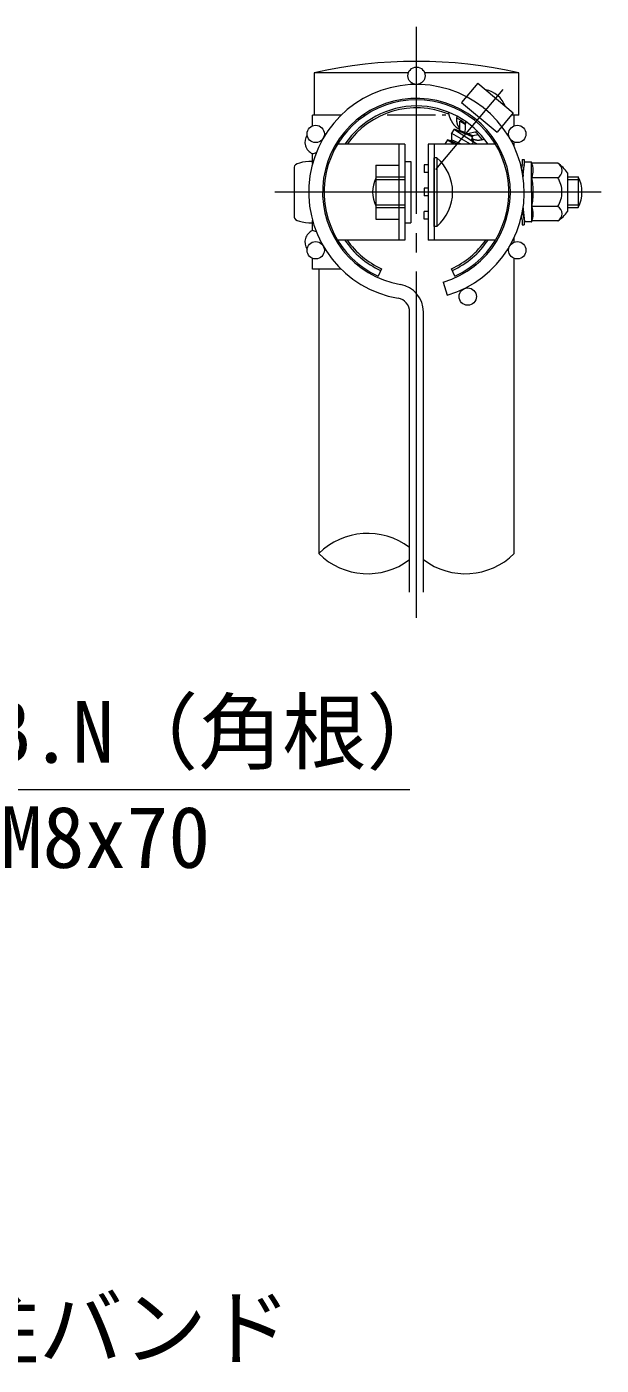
# Model space of a CAD drawing. Units: millimetres, scale not verified. Extents: x -6299 to 6301, y -4455 to 4455.
# Drawn here: x 1357 to 1805, y -1982 to -938 of the extents above; entities that cross this region are included whole.
import ezdxf
from ezdxf.enums import TextEntityAlignment as Align

# ---------------------------------------------------------------- set-up
doc = ezdxf.new("R2010")
doc.units = ezdxf.units.MM
doc.header["$LTSCALE"] = 15
doc.linetypes.add('LONG_CHAIN', pattern=[21, 18, -1, 1, -1])
for name, color, linetype, lineweight in [('0-0_D-STR-TXT', 7, 'Continuous', 9), ('0-3_D-STR2', 7, 'Continuous', 9), ('0-4_D-STR-DIM', 7, 'Continuous', 9), ('0-5_0', 7, 'Continuous', 9), ('0-6_D-STR1', 1, 'Continuous', 9), ('0-7_D-BMK', 2, 'LONG_CHAIN', 9), ('0-8_D-STR3', 3, 'Continuous', 9)]:
    doc.layers.add(name, color=color, linetype=linetype, lineweight=lineweight)
doc.styles.add('ＭＳ ゴシック', font='')
doc.styles.get('ＭＳ ゴシック').set_extended_font_data('MS Gothic')

msp = doc.modelspace()

# ---------------------------------------------------------------- linework, layer by layer
at = {"layer": '0-0_D-STR-TXT'}
msp.add_lwpolyline([(1655.9, -1533.14), (1180.41, -1533.14), (924.17, -1089.32)], dxfattribs=at)
at = {"layer": '0-3_D-STR2'}
for p, q in [((1682.09, -1136.95), (1685.18, -1147.3)), ((1655.77, -1378.8), (1655.77, -1160.21)), ((1666.57, -1378.8), (1666.57, -1160.21))]:
    msp.add_line(p, q, dxfattribs=at)
for centre in [(1661.17, -976.05), (1582.58, -1021.43), (1739.76, -1021.43), (1582.58, -1112.18), (1739.76, -1112.18), (1701.12, -1148.29)]:
    msp.add_circle(centre, 6.75, dxfattribs=at)
for centre, radius, start, end in [((1661.17, -1066.8), 84, 286.60421, 260.16066), ((1661.17, -1066.8), 73.2, 286.60421, 260.16066), ((1644.97, -1160.21), 21.6, 0, 80.16066), ((1644.97, -1160.21), 10.8, 0, 80.16066)]:
    msp.add_arc(centre, radius, start, end, dxfattribs=at)
at = {"layer": '0-4_D-STR-DIM'}
for centre, start, end in [((1623.07, -1387.15), 52.7739, 134.81854), ((1623.07, -1310.46), 225.18146, 307.2261), ((1699.27, -1310.46), 232.7739, 314.81854)]:
    msp.add_arc(centre, 54.05, start, end, dxfattribs=at)
at = {"layer": '0-5_0'}
for p, q in [((1703.96, -1026.07), (1704.64, -1025.26)), ((1652.17, -1104.3), (1599.71, -1104.3))]:
    msp.add_line(p, q, dxfattribs=at)
at = {"layer": '0-6_D-STR1'}
for p, q in [((1654.81, -973.8), (1581.37, -973.8)), ((1581.37, -973.8), (1581.37, -1006.8)), ((1740.97, -973.8), (1667.54, -973.8)), ((1740.97, -1006.8), (1740.97, -973.8)), ((1602.38, -1006.8), (1581.37, -1006.8)), ((1621.37, -1006.8), (1619.24, -1006.8)), ((1676.04, -1006.8), (1638.33, -1006.8)), ((1684.01, -1006.8), (1681.15, -1006.8)), ((1740.97, -1006.8), (1735.02, -1006.8)), ((1737.37, -1015.12), (1737.37, -1006.8)), ((1737.37, -1031.45), (1737.37, -1027.74)), ((1737.37, -1105.87), (1737.37, -1102.15)), ((1584.97, -1126.8), (1584.97, -1348.8)), ((1737.37, -1348.8), (1737.37, -1118.49))]:
    msp.add_line(p, q, dxfattribs=at)
msp.add_arc((1661.17, -1323.08), 358.28, 77.13052, 102.86948, dxfattribs=at)
at = {"layer": '0-7_D-BMK'}
for p, q in [((1661.17, -1398.8), (1661.17, -937.8)), ((1728.39, -986.69), (1675.98, -1049.16)), ((1805.17, -1066.8), (1550.77, -1066.8))]:
    msp.add_line(p, q, dxfattribs=at)
at = {"layer": '0-8_D-STR3'}
for p, q in [((1708.9, -981.92), (1696.36, -996.86)), ((1716, -987.2), (1715.82, -987.73)), ((1696.36, -996.86), (1723.94, -1020)), ((1730.05, -998.98), (1729.56, -999.26)), ((1602.38, -1006.8), (1580.17, -1006.8)), ((1580.17, -1015.12), (1580.17, -1006.8)), ((1621.37, -1006.8), (1619.24, -1006.8)), ((1694.79, -1011.45), (1694.78, -1018.61)), ((1699.22, -1014.13), (1694.89, -1011.53)), ((1699.35, -1011.5), (1698.89, -1020.92)), ((1688.37, -1021.24), (1690.69, -1017.78)), ((1688.37, -1021.24), (1688.37, -1026.1)), ((1703.38, -1029.3), (1688.73, -1021.07)), ((1705.54, -1027.8), (1690.67, -1018.16)), ((1699.65, -1021.55), (1690.69, -1017.78)), ((1693.86, -1017.59), (1694.54, -1016.78)), ((1694.68, -1018.57), (1694.13, -1019.23)), ((1698.92, -1020.34), (1694.78, -1018.61)), ((1709, -1019.6), (1699.81, -1021.69)), ((1704.53, -1023.6), (1699.92, -1021.66)), ((1705.11, -1022.91), (1701.34, -1021.34)), ((1705.11, -1022.91), (1704.21, -1023.99)), ((1709.37, -1022.16), (1705.13, -1022.89)), ((1652.17, -1029.3), (1599.71, -1029.3)), ((1647.37, -1029.3), (1647.37, -1104.3)), ((1652.17, -1029.3), (1652.17, -1104.3)), ((1722.64, -1029.3), (1670.17, -1029.3)), ((1670.17, -1029.3), (1670.17, -1104.3)), ((1674.97, -1029.3), (1674.97, -1104.3)), ((1685.35, -1026.12), (1683.22, -1029.3)), ((1690.58, -1029.3), (1685.27, -1026.34)), ((1693.43, -1029.3), (1687.7, -1026.89)), ((1696.02, -1029.3), (1688.35, -1026.11)), ((1704.17, -1029.3), (1705.65, -1027.9)), ((1704.21, -1023.99), (1705.65, -1027.9)), ((1580.17, -1044.56), (1580.17, -1036.8)), ((1580.17, -1042.8), (1580.17, -1044.56)), ((1652.17, -1042.8), (1656.67, -1042.8)), ((1656.67, -1042.8), (1656.67, -1090.8)), ((1674.97, -1093.5), (1674.97, -1040.1)), ((1677.06, -1040.1), (1674.97, -1040.1)), ((1677.06, -1040.1), (1677.06, -1093.5)), ((1743.67, -1041.3), (1743.67, -1045.23)), ((1743.67, -1041.3), (1745.17, -1041.3)), ((1744.27, -1053.3), (1745.44, -1043.82)), ((1745.17, -1041.3), (1745.17, -1045.23)), ((1750.74, -1043.55), (1745.73, -1043.55)), ((1750.87, -1066.8), (1750.87, -1043.63)), ((1751.17, -1044.29), (1751.03, -1043.78)), ((1565.77, -1047.3), (1565.77, -1086.3)), ((1629.37, -1045.8), (1629.37, -1087.8)), ((1629.37, -1045.8), (1647.37, -1045.8)), ((1670.17, -1045.62), (1667.17, -1045.62)), ((1667.17, -1045.62), (1667.17, -1051.62)), ((1670.17, -1051.62), (1667.17, -1051.62)), ((1743.57, -1046), (1743.04, -1048)), ((1745.07, -1046), (1743.77, -1050.89)), ((1744.27, -1053.3), (1744.27, -1054.54)), ((1771.26, -1044.29), (1751.17, -1044.29)), ((1778.77, -1051.8), (1778.77, -1081.8)), ((1629.37, -1054.8), (1652.17, -1054.8)), ((1629.37, -1056.9), (1652.17, -1056.9)), ((1670.17, -1063.8), (1667.17, -1063.8)), ((1667.17, -1063.8), (1667.17, -1069.8)), ((1771.26, -1055.55), (1750.87, -1055.55)), ((1778.77, -1054.8), (1787.17, -1054.8)), ((1778.77, -1056.83), (1788.14, -1056.83)), ((1787.17, -1054.8), (1787.17, -1078.8)), ((1670.17, -1069.8), (1667.17, -1069.8)), ((1750.87, -1066.8), (1750.87, -1089.98)), ((1629.37, -1076.7), (1652.17, -1076.7)), ((1629.37, -1078.8), (1652.17, -1078.8)), ((1667.17, -1087.99), (1667.17, -1081.99)), ((1670.17, -1081.99), (1667.17, -1081.99)), ((1743.57, -1087.61), (1743.04, -1085.61)), ((1745.07, -1087.61), (1743.77, -1082.72)), ((1744.27, -1079.07), (1744.27, -1080.3)), ((1744.27, -1080.3), (1745.44, -1089.79)), ((1771.26, -1078.06), (1750.87, -1078.06)), ((1778.77, -1076.77), (1788.14, -1076.77)), ((1778.77, -1078.8), (1787.17, -1078.8)), ((1580.17, -1096.8), (1580.17, -1089.05)), ((1580.17, -1089.05), (1580.17, -1090.8)), ((1629.37, -1087.8), (1647.37, -1087.8)), ((1652.17, -1090.8), (1656.67, -1090.8)), ((1670.17, -1087.99), (1667.17, -1087.99)), ((1677.06, -1093.5), (1674.97, -1093.5)), ((1745.17, -1088.38), (1745.17, -1092.3)), ((1750.67, -1090.05), (1745.73, -1090.05)), ((1771.26, -1089.32), (1751.17, -1089.32)), ((1722.64, -1104.3), (1670.17, -1104.3)), ((1580.17, -1126.8), (1580.17, -1118.48)), ((1602.38, -1126.8), (1580.17, -1126.8)), ((1633.8, -1126.53), (1631.17, -1132.26)), ((1691.17, -1132.26), (1688.55, -1126.53))]:
    msp.add_line(p, q, dxfattribs=at)
for points in [[(1708.9, -981.92), (1736.48, -1005.06), (1723.94, -1020)], [(1686.08, -1004.39), (1686.1, -1004.72), (1686.13, -1005.05), (1686.17, -1005.38), (1686.23, -1005.71), (1686.29, -1006.04), (1686.36, -1006.37), (1686.44, -1006.7), (1686.53, -1007.02), (1686.63, -1007.35), (1686.73, -1007.67), (1686.84, -1007.99), (1686.96, -1008.3), (1687.08, -1008.62), (1687.2, -1008.93), (1687.34, -1009.23), (1687.47, -1009.54), (1687.61, -1009.84), (1687.75, -1010.13), (1687.89, -1010.42), (1688.04, -1010.71), (1688.19, -1010.99), (1688.34, -1011.26), (1688.49, -1011.53), (1688.64, -1011.8), (1688.79, -1012.06), (1688.94, -1012.32), (1689.09, -1012.57), (1689.25, -1012.81), (1689.41, -1013.06), (1689.57, -1013.29), (1689.73, -1013.53), (1689.9, -1013.76), (1690.07, -1013.99), (1690.25, -1014.22), (1690.43, -1014.44), (1690.61, -1014.66), (1690.8, -1014.88), (1691, -1015.09), (1691.2, -1015.3)], [(1692.56, -1007.39), (1692.55, -1007.6), (1692.53, -1007.82), (1692.52, -1008.03), (1692.5, -1008.24), (1692.49, -1008.46), (1692.47, -1008.67), (1692.46, -1008.88), (1692.45, -1009.1), (1692.44, -1009.31), (1692.43, -1009.52), (1692.42, -1009.73), (1692.42, -1009.94), (1692.41, -1010.14), (1692.41, -1010.35), (1692.41, -1010.55), (1692.42, -1010.75), (1692.42, -1010.95), (1692.43, -1011.15), (1692.44, -1011.35), (1692.45, -1011.54), (1692.47, -1011.73), (1692.49, -1011.93), (1692.51, -1012.11), (1692.53, -1012.3), (1692.56, -1012.48), (1692.6, -1012.66), (1692.63, -1012.84), (1692.67, -1013.01), (1692.72, -1013.19), (1692.77, -1013.36), (1692.82, -1013.53), (1692.87, -1013.7), (1692.93, -1013.87), (1693, -1014.03), (1693.06, -1014.2), (1693.13, -1014.37), (1693.21, -1014.53), (1693.29, -1014.7), (1693.37, -1014.86)], [(1691.2, -1015.3), (1691.4, -1015.52), (1691.61, -1015.73), (1691.83, -1015.94), (1692.06, -1016.14), (1692.29, -1016.35), (1692.53, -1016.56), (1692.78, -1016.76), (1693.04, -1016.97), (1693.3, -1017.18), (1693.57, -1017.38), (1693.86, -1017.59)], [(1693.37, -1014.86), (1693.46, -1015.03), (1693.55, -1015.2), (1693.64, -1015.37), (1693.74, -1015.54), (1693.84, -1015.71), (1693.95, -1015.88), (1694.06, -1016.06), (1694.17, -1016.24), (1694.29, -1016.42), (1694.41, -1016.6), (1694.54, -1016.78), (1694.54, -1016.78)], [(1688.35, -1026.11), (1687.7, -1026.89), (1685.35, -1026.12)], [(1704.08, -1026.18), (1703.96, -1026.07), (1703.96, -1026.07)], [(1708.43, -1029.3), (1708.31, -1029.25), (1708.2, -1029.19), (1708.08, -1029.13), (1707.97, -1029.07), (1707.86, -1029.01), (1707.74, -1028.94), (1707.63, -1028.88), (1707.52, -1028.82), (1707.41, -1028.75), (1707.29, -1028.69), (1707.18, -1028.62), (1707.07, -1028.55), (1706.96, -1028.48), (1706.85, -1028.41), (1706.74, -1028.34), (1706.63, -1028.26), (1706.52, -1028.19), (1706.41, -1028.11), (1706.3, -1028.04), (1706.19, -1027.96), (1706.08, -1027.88), (1705.97, -1027.8), (1705.86, -1027.71), (1705.75, -1027.63), (1705.64, -1027.54), (1705.53, -1027.46), (1705.42, -1027.37), (1705.31, -1027.28), (1705.2, -1027.19), (1705.09, -1027.09), (1704.98, -1027), (1704.87, -1026.9), (1704.75, -1026.8), (1704.64, -1026.7), (1704.53, -1026.6), (1704.42, -1026.5), (1704.3, -1026.4), (1704.19, -1026.29), (1704.08, -1026.18)], [(1706.73, -1026.08), (1706.55, -1026.02), (1706.37, -1025.96), (1706.19, -1025.9), (1706, -1025.83), (1705.82, -1025.76), (1705.63, -1025.68), (1705.44, -1025.61), (1705.24, -1025.53), (1705.04, -1025.44), (1704.84, -1025.35), (1704.64, -1025.26), (1704.64, -1025.26)], [(1714.24, -1025.57), (1714.03, -1025.63), (1713.82, -1025.68), (1713.61, -1025.73), (1713.4, -1025.78), (1713.19, -1025.83), (1712.99, -1025.88), (1712.78, -1025.93), (1712.57, -1025.98), (1712.37, -1026.03), (1712.16, -1026.07), (1711.96, -1026.12), (1711.75, -1026.16), (1711.55, -1026.2), (1711.35, -1026.23), (1711.15, -1026.27), (1710.95, -1026.3), (1710.75, -1026.33), (1710.55, -1026.36), (1710.36, -1026.38), (1710.16, -1026.41), (1709.97, -1026.42), (1709.78, -1026.44), (1709.59, -1026.45), (1709.4, -1026.45), (1709.22, -1026.46), (1709.04, -1026.46), (1708.85, -1026.45), (1708.67, -1026.44), (1708.5, -1026.43), (1708.32, -1026.41), (1708.14, -1026.39), (1707.97, -1026.36), (1707.79, -1026.33), (1707.62, -1026.3), (1707.44, -1026.26), (1707.26, -1026.22), (1707.09, -1026.18), (1706.91, -1026.13), (1706.73, -1026.08)], [(1743.67, -1088.38), (1743.67, -1092.3), (1745.17, -1092.3)]]:
    msp.add_lwpolyline(points, dxfattribs=at)
for centre, radius, start, end in [((1711.3, -1007.06), 20.41, 20.1954, 79.8046), ((1661.17, -1066.8), 72, 294.62432, 245.37568), ((1661.17, -1066.8), 67.2, 33.92006, 146.07994), ((1661.17, -1066.8), 65.7, 67.54306, 145.19563), ((1661.17, -1066.8), 65.7, 54.56375, 61.56693), ((1583.92, -1027.8), 9.75, 145.52206, 247.38014), ((1661.17, -1066.8), 59.4, 49.42124, 50.57876), ((1661.17, -1066.8), 65.7, 38.43307, 45.43625), ((1578.63, -1027.8), 9.13, 9.9641, 11.59585), ((1743.71, -1027.8), 9.13, 168.40415, 170.0359), ((1578.63, -1027.8), 9.13, 279.7159, 299.45512), ((1654.27, -1066.8), 35.1, 310.47549, 49.52451), ((1745.73, -1043.85), 0.3, 90, 173), ((1750.74, -1043.85), 0.3, 15, 90), ((1736.22, -1049.92), 15.97, 339.37322, 22.7756), ((1740.67, -1045.23), 3, 345.11181, 0), ((1746.67, -1051.66), 3, 165.11181, 171.06848), ((1742.56, -1054.61), 1.71, 2.43295, 14.61313), ((1742.17, -1045.23), 3, 345.11181, 0), ((1768.21, -1049.92), 6.4, 298.45309, 61.54691), ((1758.45, -1064.57), 24, 32.13463, 57.68315), ((1652.47, -1066.8), 25.5, 154.94238, 205.05762), ((1688.6, -1066.8), 63.57, 0, 10.20031), ((1753.98, -1066.8), 20.62, 0, 33.09348), ((1764.67, -1066.8), 25.5, 331.92751, 28.07249), ((1688.6, -1066.8), 63.57, 349.79969, 0), ((1753.98, -1066.8), 20.62, 326.90652, 0), ((1746.67, -1081.95), 3, 188.93152, 194.88819), ((1742.56, -1079), 1.71, 345.38687, 357.56705), ((1736.22, -1083.69), 15.97, 337.2244, 20.62678), ((1768.21, -1083.69), 6.4, 298.45309, 61.54691), ((1758.45, -1069.04), 24, 302.31685, 327.86537), ((1740.67, -1088.38), 3, 360, 14.88819), ((1742.17, -1088.38), 3, 360, 14.88819), ((1745.73, -1089.75), 0.3, 187, 270), ((1750.67, -1089.75), 0.3, 270, 337.2244), ((1583.92, -1105.8), 9.75, 112.61986, 214.47794), ((1578.63, -1105.8), 9.13, 60.54488, 80.2841), ((1661.17, -1066.8), 67.2, 213.92006, 245.37568), ((1661.17, -1066.8), 65.7, 214.80437, 245.37568), ((1661.17, -1066.8), 65.7, 294.62432, 325.19563), ((1661.17, -1066.8), 67.2, 294.62432, 326.07994), ((1578.63, -1105.8), 9.13, 348.40415, 350.0359), ((1743.71, -1105.8), 9.13, 189.9641, 191.59585), ((1743.71, -1105.8), 9.13, 189.9641, 191.59585)]:
    msp.add_arc(centre, radius, start, end, dxfattribs=at)
for centre, start_param, end_param in [((1580.17, -1047.3), 1.5707963, 3.1415927), ((1580.17, -1086.3), 3.1415927, 4.712389)]:
    msp.add_ellipse(centre, major_axis=(14.4, 0), ratio=0.3125, start_param=start_param, end_param=end_param, dxfattribs=at)

# ---------------------------------------------------------------- texts
at = {"layer": '0-0_D-STR-TXT', "style": 'ＭＳ ゴシック'}
for s, p in [('継手B.N（角根）', (1196.3, -1526.39)), ('M8x70', (1336.94, -1608.39)), ('端柱バンド', (1235.62, -1991.12))]:
    msp.add_text(s, height=48.06, dxfattribs=at).set_placement(p, align=Align.BOTTOM_LEFT)

doc.saveas('drawing.dxf')
